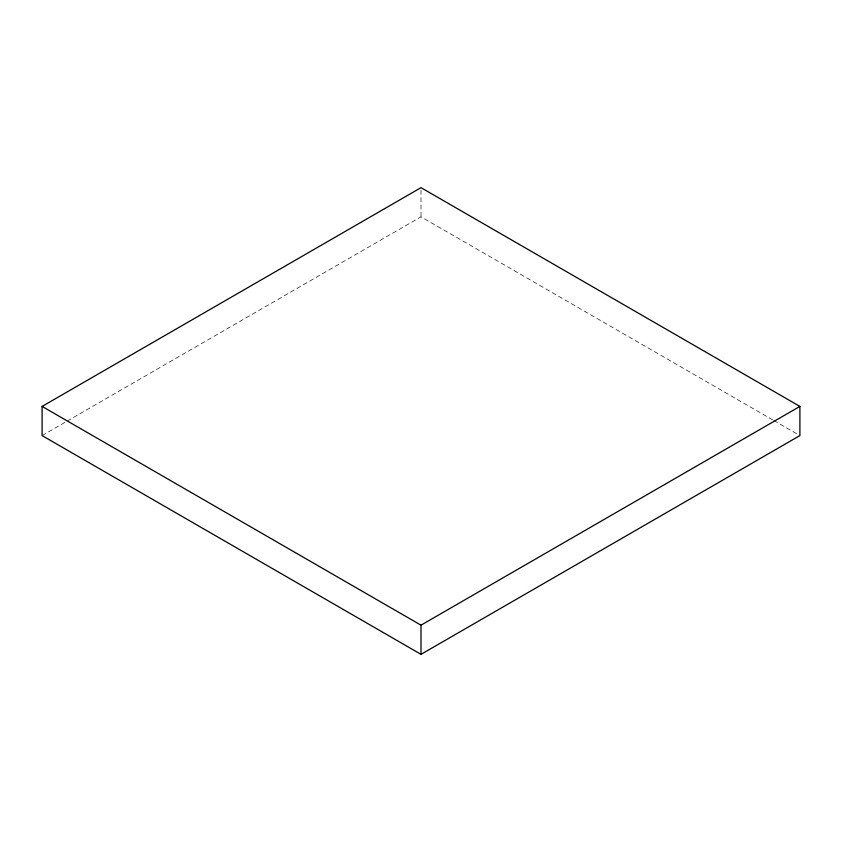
<?xml version="1.0" encoding="UTF-8"?>
<svg xmlns="http://www.w3.org/2000/svg" width="842" height="842" viewBox="0 0 842 842"><rect width="100%" height="100%" fill="white"/><g stroke="black" fill="none" stroke-linecap="round" stroke-linejoin="round"><path stroke-width="0.63" stroke-dasharray="4.21 3.16" d="M42.1 435.588L65.992 421.789M67.128 421.137L421 216.826L772.588 419.821M773.735 420.474L798.763 434.925M421 190.197L421 216.826"/><path stroke-width="1.26" d="M42.1 406.412L421 187.661L799.9 406.412L799.9 435.588L421 654.339L42.1 435.588L42.1 406.412L421 625.174L799.9 406.412M421 625.174L421 654.339"/></g></svg>
